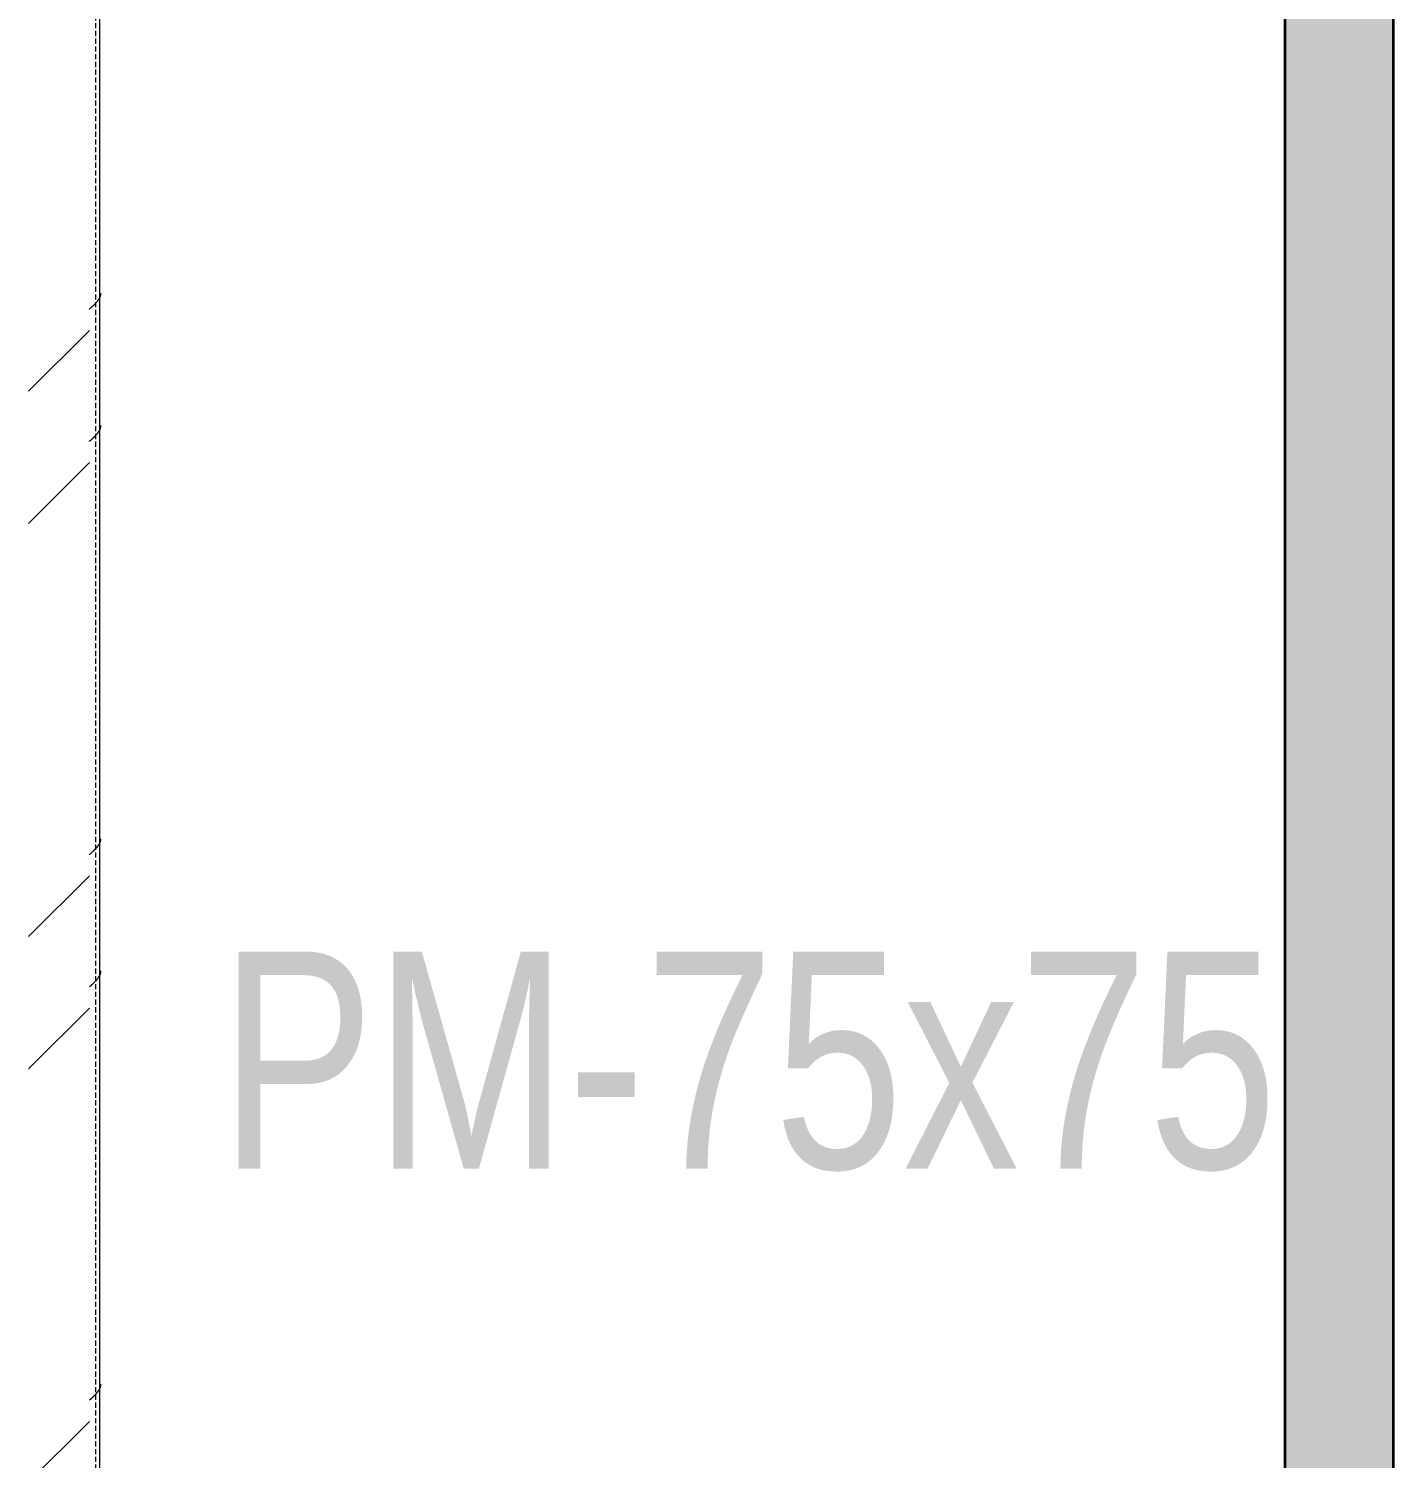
# Model space of a CAD drawing. Header units: centimetres. Extents: x -6111 to 13767, y -285 to 1600.
# Drawn here: x -3177.3 to -3051.4, y 294.9 to 426.7 of the extents above; entities that cross this region are included whole.
import ezdxf

# ---------------------------------------------------------------- set-up
doc = ezdxf.new("R2010")
doc.units = ezdxf.units.CM
doc.linetypes.add('Hidden', pattern=[0.714375, 0.47625, -0.238125])
for name, color, linetype, lineweight in [('A-WALL', 7, 'Continuous', 9), ('A-WALL-PATT', 7, 'Continuous', 35), ('S-COLS', 7, 'Continuous', 9), ('S-COLS-IDEN', 7, 'Continuous', 9)]:
    doc.layers.add(name, color=color, linetype=linetype, lineweight=lineweight)
doc.styles.add('Century Gothic_2', font='GOTHIC.TTF', dxfattribs={"width": 0.8, "height": 20})

# ---------------------------------------------------------------- blocks, each defined once
blk = doc.blocks.new('PQ_RVR_ARQ-01_ZZ_ZZ_MO_T_A_rvt-2-Elevación Eje 2')
at = {"layer": 'A-WALL-PATT', "lineweight": 9, "true_color": 0xeaeaea}
blk.add_hatch(color=254, dxfattribs=at).paths.add_polyline_path([(-5356.88, 46.02), (-5356.88, 548.37), (-5366.88, 548.37), (-5366.88, 46.02)])
at = {"layer": 'A-WALL', "color": 254, "lineweight": 35, "true_color": 0xcccccc}
for p, q in [((-5366.88, 548.37), (-5366.88, 46.02)), ((-5356.88, 46.02), (-5356.88, 548.37))]:
    blk.add_line(p, q, dxfattribs=at)
blk = doc.blocks.new('FP_86-Elevación Eje 2')
at = {"layer": 'S-COLS'}
blk.add_line((-5476.15, 46.02), (-5476.15, 620.8), dxfattribs=at)
at = {"layer": 'S-COLS', "color": 9, "true_color": 0xc0c0c0}
for p, q in [((-5476.1, 402), (-5476.09, 402.02)), ((-5476.09, 402.02), (-5476.08, 402.05)), ((-5476.08, 402.07), (-5476.07, 402.09)), ((-5476.08, 402.05), (-5476.08, 402.07)), ((-5476.07, 402.09), (-5476.06, 402.12)), ((-5476.06, 402.14), (-5476.05, 402.16)), ((-5476.06, 402.12), (-5476.06, 402.14)), ((-5476.05, 402.21), (-5476.04, 402.23)), ((-5476.05, 402.19), (-5476.05, 402.21)), ((-5476.05, 402.16), (-5476.05, 402.19)), ((-5476.04, 402.28), (-5476.04, 402.3)), ((-5476.04, 402.26), (-5476.04, 402.28)), ((-5476.04, 402.23), (-5476.04, 402.26)), ((-5477.1, 400.84), (-5477.08, 400.86)), ((-5477.08, 400.86), (-5477.05, 400.88)), ((-5477.05, 400.88), (-5477.03, 400.91)), ((-5477.03, 400.91), (-5477, 400.93)), ((-5477, 400.93), (-5476.97, 400.95)), ((-5476.97, 400.95), (-5476.95, 400.98)), ((-5476.95, 400.98), (-5476.92, 401)), ((-5476.92, 401), (-5476.9, 401.02)), ((-5476.9, 401.02), (-5476.87, 401.05)), ((-5476.87, 401.05), (-5476.85, 401.07)), ((-5476.85, 401.07), (-5476.82, 401.09)), ((-5476.82, 401.09), (-5476.79, 401.12)), ((-5476.79, 401.12), (-5476.77, 401.14)), ((-5476.77, 401.14), (-5476.75, 401.16)), ((-5476.75, 401.16), (-5476.72, 401.19)), ((-5476.72, 401.19), (-5476.7, 401.21)), ((-5476.7, 401.21), (-5476.67, 401.23)), ((-5476.67, 401.23), (-5476.65, 401.26)), ((-5476.65, 401.26), (-5476.62, 401.28)), ((-5476.62, 401.28), (-5476.6, 401.3)), ((-5476.6, 401.3), (-5476.58, 401.33)), ((-5476.58, 401.33), (-5476.56, 401.35)), ((-5476.56, 401.35), (-5476.53, 401.37)), ((-5476.53, 401.37), (-5476.51, 401.4)), ((-5476.51, 401.4), (-5476.49, 401.42)), ((-5476.49, 401.42), (-5476.47, 401.44)), ((-5476.47, 401.44), (-5476.45, 401.47)), ((-5476.45, 401.47), (-5476.43, 401.49)), ((-5476.43, 401.49), (-5476.41, 401.51)), ((-5476.41, 401.51), (-5476.39, 401.54)), ((-5476.39, 401.54), (-5476.37, 401.56)), ((-5476.37, 401.56), (-5476.35, 401.58)), ((-5476.35, 401.58), (-5476.33, 401.61)), ((-5476.33, 401.61), (-5476.31, 401.63)), ((-5476.31, 401.63), (-5476.3, 401.65)), ((-5476.3, 401.65), (-5476.28, 401.68)), ((-5476.28, 401.68), (-5476.26, 401.7)), ((-5476.26, 401.7), (-5476.25, 401.72)), ((-5476.25, 401.72), (-5476.23, 401.75)), ((-5476.23, 401.75), (-5476.22, 401.77)), ((-5476.22, 401.77), (-5476.2, 401.79)), ((-5476.2, 401.79), (-5476.19, 401.81)), ((-5476.19, 401.81), (-5476.18, 401.84)), ((-5476.18, 401.84), (-5476.16, 401.86)), ((-5476.16, 401.86), (-5476.15, 401.88)), ((-5476.15, 401.88), (-5476.14, 401.91)), ((-5476.14, 401.91), (-5476.13, 401.93)), ((-5476.13, 401.93), (-5476.12, 401.95)), ((-5476.12, 401.95), (-5476.11, 401.98)), ((-5476.11, 401.98), (-5476.1, 402)), ((-5476.92, 388.81), (-5476.9, 388.83)), ((-5476.9, 388.83), (-5476.87, 388.86)), ((-5476.87, 388.86), (-5476.85, 388.88)), ((-5476.85, 388.88), (-5476.82, 388.9)), ((-5476.82, 388.9), (-5476.79, 388.93)), ((-5476.79, 388.93), (-5476.77, 388.95)), ((-5476.77, 388.95), (-5476.75, 388.97)), ((-5476.75, 388.97), (-5476.72, 389)), ((-5476.72, 389), (-5476.7, 389.02)), ((-5476.7, 389.02), (-5476.67, 389.04)), ((-5476.67, 389.04), (-5476.65, 389.07)), ((-5476.65, 389.07), (-5476.62, 389.09)), ((-5476.62, 389.09), (-5476.6, 389.11)), ((-5476.6, 389.11), (-5476.58, 389.14)), ((-5476.58, 389.14), (-5476.56, 389.16)), ((-5476.56, 389.16), (-5476.53, 389.18)), ((-5476.53, 389.18), (-5476.51, 389.21)), ((-5476.51, 389.21), (-5476.49, 389.23)), ((-5476.49, 389.23), (-5476.47, 389.25)), ((-5476.47, 389.25), (-5476.45, 389.28)), ((-5476.45, 389.28), (-5476.43, 389.3)), ((-5476.43, 389.3), (-5476.41, 389.32)), ((-5476.41, 389.32), (-5476.39, 389.35)), ((-5476.39, 389.35), (-5476.37, 389.37)), ((-5476.37, 389.37), (-5476.35, 389.39)), ((-5476.35, 389.39), (-5476.33, 389.42)), ((-5476.33, 389.42), (-5476.31, 389.44)), ((-5476.31, 389.44), (-5476.3, 389.46)), ((-5476.3, 389.46), (-5476.28, 389.49)), ((-5476.28, 389.49), (-5476.26, 389.51)), ((-5476.26, 389.51), (-5476.25, 389.53)), ((-5476.25, 389.53), (-5476.23, 389.56)), ((-5476.23, 389.56), (-5476.22, 389.58)), ((-5476.22, 389.58), (-5476.2, 389.6)), ((-5476.2, 389.6), (-5476.19, 389.63)), ((-5476.19, 389.63), (-5476.18, 389.65)), ((-5476.18, 389.65), (-5476.16, 389.67)), ((-5476.16, 389.67), (-5476.15, 389.7)), ((-5476.15, 389.7), (-5476.14, 389.72)), ((-5476.14, 389.72), (-5476.13, 389.74)), ((-5476.13, 389.74), (-5476.12, 389.77)), ((-5476.12, 389.77), (-5476.11, 389.79)), ((-5476.11, 389.79), (-5476.1, 389.81)), ((-5476.1, 389.81), (-5476.09, 389.84)), ((-5476.09, 389.84), (-5476.08, 389.86)), ((-5476.08, 389.88), (-5476.07, 389.91)), ((-5476.08, 389.86), (-5476.08, 389.88)), ((-5476.07, 389.91), (-5476.06, 389.93)), ((-5476.06, 389.95), (-5476.05, 389.98)), ((-5476.06, 389.93), (-5476.06, 389.95)), ((-5476.05, 390.02), (-5476.04, 390.05)), ((-5476.05, 390), (-5476.05, 390.02)), ((-5476.05, 389.98), (-5476.05, 390)), ((-5476.04, 390.09), (-5476.04, 390.12)), ((-5476.04, 390.07), (-5476.04, 390.09)), ((-5476.04, 390.05), (-5476.04, 390.07)), ((-5477.1, 388.65), (-5477.08, 388.67)), ((-5477.08, 388.67), (-5477.05, 388.69)), ((-5477.05, 388.69), (-5477.03, 388.72)), ((-5477.03, 388.72), (-5477, 388.74)), ((-5477, 388.74), (-5476.97, 388.76)), ((-5476.97, 388.76), (-5476.95, 388.79)), ((-5476.95, 388.79), (-5476.92, 388.81)), ((-5476.05, 351.92), (-5476.04, 351.95)), ((-5476.04, 351.99), (-5476.04, 352.02)), ((-5476.04, 351.97), (-5476.04, 351.99)), ((-5476.04, 351.95), (-5476.04, 351.97)), ((-5477.05, 350.59), (-5477.03, 350.62)), ((-5477.03, 350.62), (-5477, 350.64)), ((-5477, 350.64), (-5476.97, 350.66)), ((-5476.97, 350.66), (-5476.95, 350.69)), ((-5476.95, 350.69), (-5476.92, 350.71)), ((-5476.92, 350.71), (-5476.9, 350.73)), ((-5476.9, 350.73), (-5476.87, 350.76)), ((-5476.87, 350.76), (-5476.85, 350.78)), ((-5476.85, 350.78), (-5476.82, 350.8)), ((-5476.82, 350.8), (-5476.79, 350.83)), ((-5476.79, 350.83), (-5476.77, 350.85)), ((-5476.77, 350.85), (-5476.75, 350.87)), ((-5476.75, 350.87), (-5476.72, 350.9)), ((-5476.72, 350.9), (-5476.7, 350.92)), ((-5476.7, 350.92), (-5476.67, 350.94)), ((-5476.67, 350.94), (-5476.65, 350.97)), ((-5476.65, 350.97), (-5476.62, 350.99)), ((-5476.62, 350.99), (-5476.6, 351.01)), ((-5476.6, 351.01), (-5476.58, 351.04)), ((-5476.58, 351.04), (-5476.56, 351.06)), ((-5476.56, 351.06), (-5476.53, 351.08)), ((-5476.53, 351.08), (-5476.51, 351.11)), ((-5476.51, 351.11), (-5476.49, 351.13)), ((-5476.49, 351.13), (-5476.47, 351.15)), ((-5476.47, 351.15), (-5476.45, 351.18)), ((-5476.45, 351.18), (-5476.43, 351.2)), ((-5476.43, 351.2), (-5476.41, 351.22)), ((-5476.41, 351.22), (-5476.39, 351.25)), ((-5476.39, 351.25), (-5476.37, 351.27)), ((-5476.37, 351.27), (-5476.35, 351.29)), ((-5476.35, 351.29), (-5476.33, 351.32)), ((-5476.33, 351.32), (-5476.31, 351.34)), ((-5476.31, 351.34), (-5476.3, 351.36)), ((-5476.3, 351.36), (-5476.28, 351.39)), ((-5476.28, 351.39), (-5476.26, 351.41)), ((-5476.26, 351.41), (-5476.25, 351.43)), ((-5476.25, 351.43), (-5476.23, 351.46)), ((-5476.23, 351.46), (-5476.22, 351.48)), ((-5476.22, 351.48), (-5476.2, 351.5)), ((-5476.2, 351.5), (-5476.19, 351.53)), ((-5476.19, 351.53), (-5476.18, 351.55)), ((-5476.18, 351.55), (-5476.16, 351.57)), ((-5476.16, 351.57), (-5476.15, 351.6)), ((-5476.15, 351.6), (-5476.14, 351.62)), ((-5476.14, 351.62), (-5476.13, 351.64)), ((-5476.13, 351.64), (-5476.12, 351.67)), ((-5476.12, 351.67), (-5476.11, 351.69)), ((-5476.11, 351.69), (-5476.1, 351.71)), ((-5476.1, 351.71), (-5476.09, 351.74)), ((-5476.09, 351.74), (-5476.08, 351.76)), ((-5476.08, 351.78), (-5476.07, 351.81)), ((-5476.08, 351.76), (-5476.08, 351.78)), ((-5476.07, 351.81), (-5476.06, 351.83)), ((-5476.06, 351.85), (-5476.05, 351.88)), ((-5476.06, 351.83), (-5476.06, 351.85)), ((-5476.05, 351.9), (-5476.05, 351.92)), ((-5476.05, 351.88), (-5476.05, 351.9)), ((-5477.1, 350.55), (-5477.08, 350.57)), ((-5477.08, 350.57), (-5477.05, 350.59)), ((-5476.7, 338.73), (-5476.67, 338.75)), ((-5476.67, 338.75), (-5476.65, 338.78)), ((-5476.65, 338.78), (-5476.62, 338.8)), ((-5476.62, 338.8), (-5476.6, 338.82)), ((-5476.6, 338.82), (-5476.58, 338.85)), ((-5476.58, 338.85), (-5476.56, 338.87)), ((-5476.56, 338.87), (-5476.53, 338.89)), ((-5476.53, 338.89), (-5476.51, 338.92)), ((-5476.51, 338.92), (-5476.49, 338.94)), ((-5476.49, 338.94), (-5476.47, 338.96)), ((-5476.47, 338.96), (-5476.45, 338.99)), ((-5476.45, 338.99), (-5476.43, 339.01)), ((-5476.43, 339.01), (-5476.41, 339.03)), ((-5476.41, 339.03), (-5476.39, 339.06)), ((-5476.39, 339.06), (-5476.37, 339.08)), ((-5476.37, 339.08), (-5476.35, 339.1)), ((-5476.35, 339.1), (-5476.33, 339.13)), ((-5476.33, 339.13), (-5476.31, 339.15)), ((-5476.31, 339.15), (-5476.3, 339.17)), ((-5476.3, 339.17), (-5476.28, 339.2)), ((-5476.28, 339.2), (-5476.26, 339.22)), ((-5476.26, 339.22), (-5476.25, 339.24)), ((-5476.25, 339.24), (-5476.23, 339.27)), ((-5476.23, 339.27), (-5476.22, 339.29)), ((-5476.22, 339.29), (-5476.2, 339.31)), ((-5476.2, 339.31), (-5476.19, 339.34)), ((-5476.19, 339.34), (-5476.18, 339.36)), ((-5476.18, 339.36), (-5476.16, 339.38)), ((-5476.16, 339.38), (-5476.15, 339.41)), ((-5476.15, 339.41), (-5476.14, 339.43)), ((-5476.14, 339.43), (-5476.13, 339.45)), ((-5476.13, 339.45), (-5476.12, 339.48)), ((-5476.12, 339.48), (-5476.11, 339.5)), ((-5476.11, 339.5), (-5476.1, 339.52)), ((-5476.1, 339.52), (-5476.09, 339.55)), ((-5476.09, 339.55), (-5476.08, 339.57)), ((-5476.08, 339.59), (-5476.07, 339.62)), ((-5476.08, 339.57), (-5476.08, 339.59)), ((-5476.07, 339.62), (-5476.06, 339.64)), ((-5476.06, 339.66), (-5476.05, 339.69)), ((-5476.06, 339.64), (-5476.06, 339.66)), ((-5476.05, 339.73), (-5476.04, 339.76)), ((-5476.05, 339.71), (-5476.05, 339.73)), ((-5476.05, 339.69), (-5476.05, 339.71)), ((-5476.04, 339.8), (-5476.04, 339.83)), ((-5476.04, 339.78), (-5476.04, 339.8)), ((-5476.04, 339.76), (-5476.04, 339.78)), ((-5477.1, 338.36), (-5477.08, 338.38)), ((-5477.08, 338.38), (-5477.05, 338.4)), ((-5477.05, 338.4), (-5477.03, 338.43)), ((-5477.03, 338.43), (-5477, 338.45)), ((-5477, 338.45), (-5476.97, 338.47)), ((-5476.97, 338.47), (-5476.95, 338.5)), ((-5476.95, 338.5), (-5476.92, 338.52)), ((-5476.92, 338.52), (-5476.9, 338.54)), ((-5476.9, 338.54), (-5476.87, 338.57)), ((-5476.87, 338.57), (-5476.85, 338.59)), ((-5476.85, 338.59), (-5476.82, 338.61)), ((-5476.82, 338.61), (-5476.79, 338.64)), ((-5476.79, 338.64), (-5476.77, 338.66)), ((-5476.77, 338.66), (-5476.75, 338.68)), ((-5476.75, 338.68), (-5476.72, 338.71)), ((-5476.72, 338.71), (-5476.7, 338.73)), ((-5476.82, 300.51), (-5476.79, 300.54)), ((-5476.79, 300.54), (-5476.77, 300.56)), ((-5476.77, 300.56), (-5476.75, 300.58)), ((-5476.75, 300.58), (-5476.72, 300.61)), ((-5476.72, 300.61), (-5476.7, 300.63)), ((-5476.7, 300.63), (-5476.67, 300.65)), ((-5476.67, 300.65), (-5476.65, 300.68)), ((-5476.65, 300.68), (-5476.62, 300.7)), ((-5476.62, 300.7), (-5476.6, 300.72)), ((-5476.6, 300.72), (-5476.58, 300.75)), ((-5476.58, 300.75), (-5476.56, 300.77)), ((-5476.56, 300.77), (-5476.53, 300.79)), ((-5476.53, 300.79), (-5476.51, 300.82)), ((-5476.51, 300.82), (-5476.49, 300.84)), ((-5476.49, 300.84), (-5476.47, 300.86)), ((-5476.47, 300.86), (-5476.45, 300.89)), ((-5476.45, 300.89), (-5476.43, 300.91)), ((-5476.43, 300.91), (-5476.41, 300.93)), ((-5476.41, 300.93), (-5476.39, 300.96)), ((-5476.39, 300.96), (-5476.37, 300.98)), ((-5476.37, 300.98), (-5476.35, 301)), ((-5476.35, 301), (-5476.33, 301.03)), ((-5476.33, 301.03), (-5476.31, 301.05)), ((-5476.31, 301.05), (-5476.3, 301.07)), ((-5476.3, 301.07), (-5476.28, 301.1)), ((-5476.28, 301.1), (-5476.26, 301.12)), ((-5476.26, 301.12), (-5476.25, 301.14)), ((-5476.25, 301.14), (-5476.23, 301.17)), ((-5476.23, 301.17), (-5476.22, 301.19)), ((-5476.22, 301.19), (-5476.2, 301.21)), ((-5476.2, 301.21), (-5476.19, 301.24)), ((-5476.19, 301.24), (-5476.18, 301.26)), ((-5476.18, 301.26), (-5476.16, 301.28)), ((-5476.16, 301.28), (-5476.15, 301.31)), ((-5476.15, 301.31), (-5476.14, 301.33)), ((-5476.14, 301.33), (-5476.13, 301.35)), ((-5476.13, 301.35), (-5476.12, 301.38)), ((-5476.12, 301.38), (-5476.11, 301.4)), ((-5476.11, 301.4), (-5476.1, 301.42)), ((-5476.1, 301.42), (-5476.09, 301.45)), ((-5476.09, 301.45), (-5476.08, 301.47)), ((-5476.08, 301.49), (-5476.07, 301.52)), ((-5476.08, 301.47), (-5476.08, 301.49)), ((-5476.07, 301.52), (-5476.06, 301.54)), ((-5476.06, 301.56), (-5476.05, 301.59)), ((-5476.06, 301.54), (-5476.06, 301.56)), ((-5476.05, 301.63), (-5476.04, 301.66)), ((-5476.05, 301.61), (-5476.05, 301.63)), ((-5476.05, 301.59), (-5476.05, 301.61)), ((-5476.04, 301.7), (-5476.04, 301.73)), ((-5476.04, 301.68), (-5476.04, 301.7)), ((-5476.04, 301.66), (-5476.04, 301.68)), ((-5477.1, 300.26), (-5477.08, 300.28)), ((-5477.08, 300.28), (-5477.05, 300.3)), ((-5477.05, 300.3), (-5477.03, 300.33)), ((-5477.03, 300.33), (-5477, 300.35)), ((-5477, 300.35), (-5476.97, 300.37)), ((-5476.97, 300.37), (-5476.95, 300.4)), ((-5476.95, 300.4), (-5476.92, 300.42)), ((-5476.92, 300.42), (-5476.9, 300.44)), ((-5476.9, 300.44), (-5476.87, 300.47)), ((-5476.87, 300.47), (-5476.85, 300.49)), ((-5476.85, 300.49), (-5476.82, 300.51))]:
    blk.add_line(p, q, dxfattribs=at)
blk = doc.blocks.new('HSS Rectangular-Column - 75 x 75-V85-Elevación Eje 2')
at = {"layer": 'S-COLS', "true_color": 0xc0c0c0}
h = blk.add_hatch(dxfattribs=at)
h.set_pattern_fill('FP_2', color=9, style=0, pattern_type=2)
h.set_pattern_definition([(45, (0, 0), (-25.14472, 25.14472), []), (45, (0, 38.1), (-25.14472, 25.14472), [])])
h.paths.add_polyline_path([(-5477.1, 46.02), (-5477.1, 620.8), (-5482.7, 620.8), (-5482.7, 46.02)])
at = {"layer": 'S-COLS', "linetype": 'Hidden'}
blk.add_line((-5476.55, 620.8), (-5476.55, 46.02), dxfattribs=at)
at = {"layer": 'S-COLS'}
blk.add_blockref('FP_86-Elevación Eje 2', (0, 0), dxfattribs=at)

msp = doc.modelspace()

# ---------------------------------------------------------------- block references
at = {"lineweight": 5}
msp.add_blockref('PQ_RVR_ARQ-01_ZZ_ZZ_MO_T_A_rvt-2-Elevación Eje 2', (2305.433, 0), dxfattribs=at)
at = {"layer": 'S-COLS'}
msp.add_blockref('HSS Rectangular-Column - 75 x 75-V85-Elevación Eje 2', (2305.433, 0), dxfattribs=at)

# ---------------------------------------------------------------- texts
at = {"layer": 'S-COLS-IDEN', "insert": (-3159.667, 341.619), "char_height": 20, "width": 126.34595, "attachment_point": 1, "style": 'Century Gothic_2'}
msp.add_mtext('PM-75x75', dxfattribs=at)

doc.saveas('drawing.dxf')
